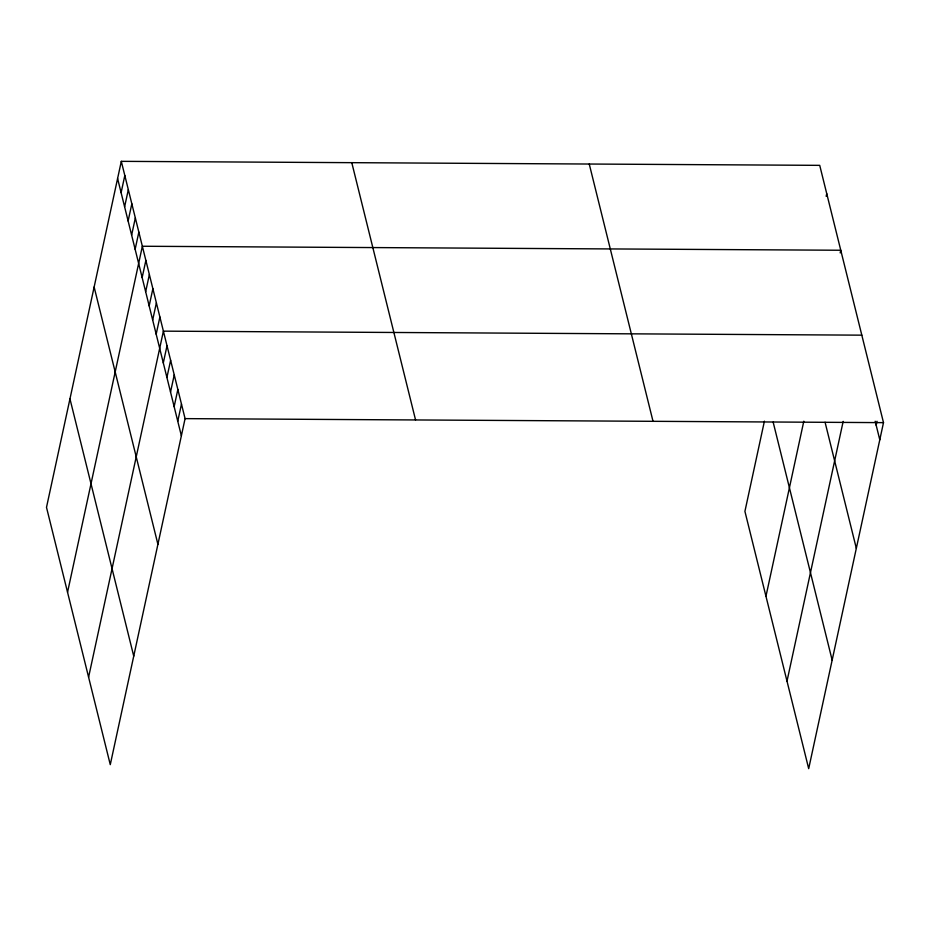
<?xml version="1.0" encoding="UTF-8"?>
<svg xmlns="http://www.w3.org/2000/svg" width="930" height="930" viewBox="0 0 930 930"><rect width="100%" height="100%" fill="white"/><g stroke="black" fill="none" stroke-linecap="round" stroke-linejoin="round"><path stroke-width="1.4" d="M121.307 161.343L46.5 507.362L110.275 764.646L185.082 418.628L121.307 161.343L819.725 165.354L883.5 422.639L808.693 768.657L744.918 511.372L764.413 421.174M121.109 192.673L124.818 175.503M124.608 206.832L128.328 189.65M128.119 220.98L131.839 203.798M131.63 235.127L135.338 217.946M135.141 249.275L138.849 232.105M67.541 592.271L142.36 246.252L840.767 250.251L840.197 252.902M142.151 277.582L145.871 260.4M145.661 291.729L149.37 274.548M149.172 305.877L152.88 288.707M152.671 320.025L156.391 302.855M156.182 334.184L159.89 317.002M88.594 677.168L163.401 331.15L861.819 335.16M163.308 362.909L167.016 345.728M166.912 377.487L170.632 360.317M170.527 392.065L174.247 374.895M174.143 406.643L177.863 389.472M177.758 421.232L181.478 404.05M826.165 196.3L826.735 193.649M765.96 596.269L803.811 421.209M787.001 681.179L843.173 421.395M876.176 425.231L877.025 421.267M185.082 418.628L883.5 422.639M875.188 421.255L879.792 439.809M825.073 422.255L856.321 548.328M773.156 422.15L832.152 660.137M589.248 164.029L653.023 421.313M351.784 162.669L415.559 419.953M117.599 178.525L181.373 435.81M94.139 287.045L157.914 544.329M69.959 398.854L133.734 656.127"/></g></svg>
